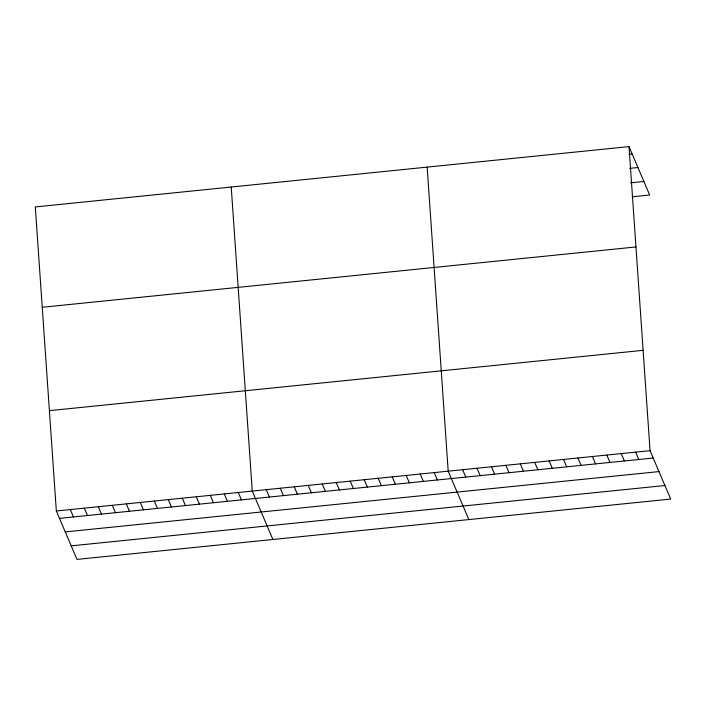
<?xml version="1.0" encoding="UTF-8"?>
<svg xmlns="http://www.w3.org/2000/svg" width="706" height="706" viewBox="0 0 706 706"><rect width="100%" height="100%" fill="white"/><g stroke="black" fill="none" stroke-linecap="round" stroke-linejoin="round"><path stroke-width="1.06" d="M629.02 146.61L35.3 206.937L56.339 510.994L76.98 559.39L670.7 499.063L650.058 450.666L629.02 146.61L649.661 195.006L632.152 196.78M629.072 154.296L632.17 153.979M629.699 168.355L637.942 167.516M630.502 182.828L643.89 181.468M42.245 307.278L635.965 246.95M49.394 410.654L643.113 350.326M56.339 510.994L650.058 450.666M59.48 518.372L653.2 458.044M65.252 531.909L658.98 471.582M71.209 545.853L664.928 485.525M635.638 452.131L638.78 459.509M621.218 453.596L624.369 460.974M606.798 455.061L609.949 462.439M592.378 456.526L595.529 463.904M577.967 457.991L581.109 465.369M563.547 459.456L566.689 466.834M549.127 460.921L552.268 468.299M534.707 462.386L537.848 469.764M520.287 463.851L523.428 471.229M505.867 465.325L509.017 472.693M491.447 466.79L494.597 474.158M477.027 468.255L480.177 475.623M462.615 469.719L465.757 477.088M468.837 519.572L448.195 471.184L427.156 167.119M434.199 472.605L437.341 479.974M420.202 474.026L423.344 481.395M406.206 475.447L409.356 482.825M392.209 476.868L395.36 484.245M378.222 478.289L381.364 485.666M364.225 479.709L367.367 487.087M350.229 481.139L353.371 488.508M336.232 482.56L339.383 489.929M322.236 483.981L325.387 491.35M308.248 485.401L311.39 492.779M294.252 486.822L297.394 494.2M280.256 488.243L283.397 495.621M266.259 489.664L269.401 497.042M272.904 539.481L252.263 491.094L231.224 187.028M238.266 492.514L241.417 499.883M224.279 493.935L227.42 501.304M210.282 495.356L213.424 502.734M196.286 496.777L199.427 504.155M182.289 498.198L185.44 505.575M168.293 499.619L171.443 506.996M154.305 501.039L157.447 508.417M140.309 502.469L143.45 509.838M126.312 503.89L129.454 511.259M112.316 505.311L115.457 512.68M98.319 506.732L101.47 514.109M84.323 508.152L87.473 515.53M70.335 509.573L73.477 516.951"/></g></svg>
